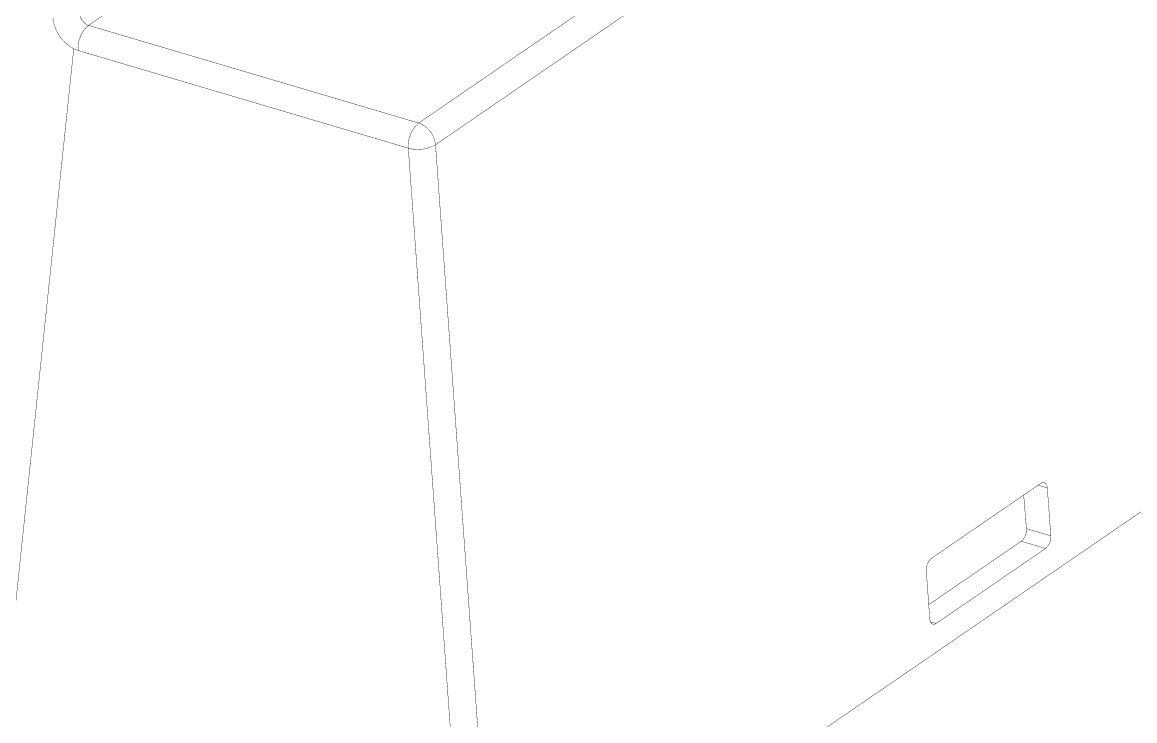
# Model space of a CAD drawing. Header units: inches. Extents: x 0 to 35.2, y -0.7 to 15.9.
# Drawn here: x 31.67 to 33.172, y 11.124 to 12.066 of the extents above; entities that cross this region are included whole.
import ezdxf

# ---------------------------------------------------------------- set-up
doc = ezdxf.new("R2010")
doc.units = ezdxf.units.IN
doc.header["$MEASUREMENT"] = 0
doc.layers.add('Dimensions', color=6, linetype='Continuous')

msp = doc.modelspace()

# ---------------------------------------------------------------- linework, layer by layer
at = {"layer": 'Dimensions'}
for points in [[(31.7597, 12.0621, 0.0005, 0.0005, 0), (33.1062, 12.9852, 0.0005, 0.0005, 0)], [(32.2055, 11.9303, 0.0005, 0.0005, 0), (33.552, 12.8534, 0.0005, 0.0005, 0)], [(32.2282, 11.901, 0.0005, 0.0005, 0), (33.5747, 12.8241, 0.0005, 0.0005, 0)], [(31.7597, 12.0621, 0.0005, 0.0005, -0.290623), (31.7484, 12.0768, 0.0005, 0.0005, 0)], [(31.7398, 12.0306, 0.0005, 0.0005, -0.251052), (31.7117, 12.0722, 0.0005, 0.0005, 0)], [(31.7457, 12.0282, 0.0005, 0.0005, -0.239837), (31.7597, 12.0621, 0.0005, 0.0005, 0)], [(31.7597, 12.0621, 0.0005, 0.0005, 0), (32.2055, 11.9303, 0.0005, 0.0005, 0)], [(31.6448, 11.1235, 0.0005, 0.0005, 0), (31.7398, 12.0306, 0.0005, 0.0005, 0)], [(31.7457, 12.0282, 0.0005, 0.0005, -0.04345), (31.7398, 12.0306, 0.0005, 0.0005, 0)], [(31.7457, 12.0282, 0.0005, 0.0005, 0), (32.1915, 11.8964, 0.0005, 0.0005, 0)], [(32.1915, 11.8964, 0.0005, 0.0005, -0.239837), (32.2055, 11.9303, 0.0005, 0.0005, 0)], [(32.2055, 11.9303, 0.0005, 0.0005, -0.290623), (32.2282, 11.901, 0.0005, 0.0005, 0)], [(32.2282, 11.901, 0.0005, 0.0005, -0.200602), (32.1915, 11.8964, 0.0005, 0.0005, 0)], [(32.1915, 11.8964, 0.0005, 0.0005, 0), (32.2708, 10.8026, 0.0005, 0.0005, 0)], [(32.2282, 11.901, 0.0005, 0.0005, 0), (32.3075, 10.8072, 0.0005, 0.0005, 0)], [(32.3075, 10.8072, 0.0005, 0.0005, 0), (33.654, 11.7303, 0.0005, 0.0005, 0)], [(33.0455, 11.4442, 0.0005, 0.0005, 0), (33.047, 11.445, 0.0005, 0.0005, 0)], [(33.047, 11.445, 0.0005, 0.0005, 0), (33.0486, 11.4454, 0.0005, 0.0005, 0)], [(33.0486, 11.4454, 0.0005, 0.0005, 0), (33.05, 11.4453, 0.0005, 0.0005, 0)], [(33.05, 11.4453, 0.0005, 0.0005, 0), (33.0513, 11.4446, 0.0005, 0.0005, 0)], [(33.0513, 11.4446, 0.0005, 0.0005, 0), (33.0524, 11.4435, 0.0005, 0.0005, 0)], [(32.8978, 11.343, 0.0005, 0.0005, 0), (33.0455, 11.4442, 0.0005, 0.0005, 0)], [(33.0418, 11.4417, 0.0005, 0.0005, 0), (33.0542, 11.438, 0.0005, 0.0005, 0)], [(33.0524, 11.4435, 0.0005, 0.0005, 0), (33.0533, 11.442, 0.0005, 0.0005, 0)], [(33.0533, 11.442, 0.0005, 0.0005, 0), (33.0539, 11.4402, 0.0005, 0.0005, 0)], [(33.0539, 11.4402, 0.0005, 0.0005, 0), (33.0542, 11.438, 0.0005, 0.0005, 0)], [(33.0542, 11.438, 0.0005, 0.0005, 0), (33.0589, 11.3733, 0.0005, 0.0005, 0)], [(33.0223, 11.4283, 0.0005, 0.0005, 0), (33.026, 11.383, 0.0005, 0.0005, 0)], [(33.0223, 11.3694, 0.0005, 0.0005, 0), (33.0224, 11.3696, 0.0005, 0.0005, 0)], [(33.0224, 11.3696, 0.0005, 0.0005, 0), (33.0225, 11.3697, 0.0005, 0.0005, 0)], [(33.0225, 11.3697, 0.0005, 0.0005, 0), (33.0226, 11.3699, 0.0005, 0.0005, 0)], [(33.0226, 11.3699, 0.0005, 0.0005, 0), (33.0227, 11.3701, 0.0005, 0.0005, 0)], [(33.0227, 11.3701, 0.0005, 0.0005, 0), (33.0228, 11.3702, 0.0005, 0.0005, 0)], [(33.0228, 11.3702, 0.0005, 0.0005, 0), (33.0229, 11.3704, 0.0005, 0.0005, 0)], [(33.0229, 11.3704, 0.0005, 0.0005, 0), (33.023, 11.3706, 0.0005, 0.0005, 0)], [(33.023, 11.3706, 0.0005, 0.0005, 0), (33.0231, 11.3707, 0.0005, 0.0005, 0)], [(33.0231, 11.3707, 0.0005, 0.0005, 0), (33.0232, 11.3709, 0.0005, 0.0005, 0)], [(33.0232, 11.3709, 0.0005, 0.0005, 0), (33.0233, 11.3711, 0.0005, 0.0005, 0)], [(33.0233, 11.3711, 0.0005, 0.0005, 0), (33.0234, 11.3712, 0.0005, 0.0005, 0)], [(33.0235, 11.3714, 0.0005, 0.0005, 0), (33.0236, 11.3716, 0.0005, 0.0005, 0)], [(33.0234, 11.3712, 0.0005, 0.0005, 0), (33.0235, 11.3714, 0.0005, 0.0005, 0)], [(33.0236, 11.3716, 0.0005, 0.0005, 0), (33.0237, 11.3718, 0.0005, 0.0005, 0)], [(33.0237, 11.3718, 0.0005, 0.0005, 0), (33.0238, 11.3719, 0.0005, 0.0005, 0)], [(33.0238, 11.3719, 0.0005, 0.0005, 0), (33.0238, 11.3721, 0.0005, 0.0005, 0)], [(33.0238, 11.3721, 0.0005, 0.0005, 0), (33.0239, 11.3723, 0.0005, 0.0005, 0)], [(33.0239, 11.3723, 0.0005, 0.0005, 0), (33.024, 11.3725, 0.0005, 0.0005, 0)], [(33.0241, 11.3727, 0.0005, 0.0005, 0), (33.0242, 11.3729, 0.0005, 0.0005, 0)], [(33.024, 11.3725, 0.0005, 0.0005, 0), (33.0241, 11.3727, 0.0005, 0.0005, 0)], [(33.0242, 11.3729, 0.0005, 0.0005, 0), (33.0243, 11.373, 0.0005, 0.0005, 0)], [(33.0243, 11.373, 0.0005, 0.0005, 0), (33.0243, 11.3732, 0.0005, 0.0005, 0)], [(33.0243, 11.3732, 0.0005, 0.0005, 0), (33.0244, 11.3734, 0.0005, 0.0005, 0)], [(33.0245, 11.3736, 0.0005, 0.0005, 0), (33.0246, 11.3738, 0.0005, 0.0005, 0)], [(33.0244, 11.3734, 0.0005, 0.0005, 0), (33.0245, 11.3736, 0.0005, 0.0005, 0)], [(33.0246, 11.3738, 0.0005, 0.0005, 0), (33.0246, 11.374, 0.0005, 0.0005, 0)], [(33.0247, 11.3742, 0.0005, 0.0005, 0), (33.0248, 11.3744, 0.0005, 0.0005, 0)], [(33.0246, 11.374, 0.0005, 0.0005, 0), (33.0247, 11.3742, 0.0005, 0.0005, 0)], [(33.0248, 11.3744, 0.0005, 0.0005, 0), (33.0248, 11.3746, 0.0005, 0.0005, 0)], [(33.0249, 11.3748, 0.0005, 0.0005, 0), (33.025, 11.375, 0.0005, 0.0005, 0)], [(33.0248, 11.3746, 0.0005, 0.0005, 0), (33.0249, 11.3748, 0.0005, 0.0005, 0)], [(33.025, 11.375, 0.0005, 0.0005, 0), (33.025, 11.3752, 0.0005, 0.0005, 0)], [(33.0251, 11.3754, 0.0005, 0.0005, 0), (33.0251, 11.3756, 0.0005, 0.0005, 0)], [(33.025, 11.3752, 0.0005, 0.0005, 0), (33.0251, 11.3754, 0.0005, 0.0005, 0)], [(33.0252, 11.3758, 0.0005, 0.0005, 0), (33.0253, 11.376, 0.0005, 0.0005, 0)], [(33.0251, 11.3756, 0.0005, 0.0005, 0), (33.0252, 11.3758, 0.0005, 0.0005, 0)], [(33.0253, 11.376, 0.0005, 0.0005, 0), (33.0253, 11.3762, 0.0005, 0.0005, 0)], [(33.0254, 11.3764, 0.0005, 0.0005, 0), (33.0254, 11.3766, 0.0005, 0.0005, 0)], [(33.0253, 11.3762, 0.0005, 0.0005, 0), (33.0254, 11.3764, 0.0005, 0.0005, 0)], [(33.0255, 11.377, 0.0005, 0.0005, 0), (33.0255, 11.3772, 0.0005, 0.0005, 0)], [(33.0255, 11.3768, 0.0005, 0.0005, 0), (33.0255, 11.377, 0.0005, 0.0005, 0)], [(33.0254, 11.3766, 0.0005, 0.0005, 0), (33.0255, 11.3768, 0.0005, 0.0005, 0)], [(33.0256, 11.3774, 0.0005, 0.0005, 0), (33.0256, 11.3776, 0.0005, 0.0005, 0)], [(33.0255, 11.3772, 0.0005, 0.0005, 0), (33.0256, 11.3774, 0.0005, 0.0005, 0)], [(33.0257, 11.378, 0.0005, 0.0005, 0), (33.0257, 11.3782, 0.0005, 0.0005, 0)], [(33.0257, 11.3778, 0.0005, 0.0005, 0), (33.0257, 11.378, 0.0005, 0.0005, 0)], [(33.0256, 11.3776, 0.0005, 0.0005, 0), (33.0257, 11.3778, 0.0005, 0.0005, 0)], [(33.0258, 11.3786, 0.0005, 0.0005, 0), (33.0258, 11.3788, 0.0005, 0.0005, 0)], [(33.0258, 11.3784, 0.0005, 0.0005, 0), (33.0258, 11.3786, 0.0005, 0.0005, 0)], [(33.0257, 11.3782, 0.0005, 0.0005, 0), (33.0258, 11.3784, 0.0005, 0.0005, 0)], [(33.0259, 11.3792, 0.0005, 0.0005, 0), (33.0259, 11.3794, 0.0005, 0.0005, 0)], [(33.0259, 11.379, 0.0005, 0.0005, 0), (33.0259, 11.3792, 0.0005, 0.0005, 0)], [(33.0258, 11.3788, 0.0005, 0.0005, 0), (33.0259, 11.379, 0.0005, 0.0005, 0)], [(33.026, 11.383, 0.0005, 0.0005, 0), (33.0589, 11.3733, 0.0005, 0.0005, 0)], [(33.026, 11.383, 0.0005, 0.0005, 0), (33.026, 11.3828, 0.0005, 0.0005, 0)], [(33.026, 11.3828, 0.0005, 0.0005, 0), (33.026, 11.3826, 0.0005, 0.0005, 0)], [(33.026, 11.3826, 0.0005, 0.0005, 0), (33.026, 11.3824, 0.0005, 0.0005, 0)], [(33.026, 11.3803, 0.0005, 0.0005, 0), (33.026, 11.3805, 0.0005, 0.0005, 0)], [(33.026, 11.3801, 0.0005, 0.0005, 0), (33.026, 11.3803, 0.0005, 0.0005, 0)], [(33.026, 11.38, 0.0005, 0.0005, 0), (33.026, 11.3801, 0.0005, 0.0005, 0)], [(33.0259, 11.3798, 0.0005, 0.0005, 0), (33.026, 11.38, 0.0005, 0.0005, 0)], [(33.0259, 11.3796, 0.0005, 0.0005, 0), (33.0259, 11.3798, 0.0005, 0.0005, 0)], [(33.0259, 11.3794, 0.0005, 0.0005, 0), (33.0259, 11.3796, 0.0005, 0.0005, 0)], [(33.026, 11.3824, 0.0005, 0.0005, 0), (33.026, 11.3823, 0.0005, 0.0005, 0)], [(33.026, 11.3823, 0.0005, 0.0005, 0), (33.026, 11.3821, 0.0005, 0.0005, 0)], [(33.026, 11.3821, 0.0005, 0.0005, 0), (33.026, 11.3819, 0.0005, 0.0005, 0)], [(33.026, 11.3819, 0.0005, 0.0005, 0), (33.026, 11.3817, 0.0005, 0.0005, 0)], [(33.026, 11.3815, 0.0005, 0.0005, 0), (33.026, 11.3817, 0.0005, 0.0005, 0)], [(33.026, 11.3813, 0.0005, 0.0005, 0), (33.026, 11.3815, 0.0005, 0.0005, 0)], [(33.026, 11.3811, 0.0005, 0.0005, 0), (33.026, 11.3813, 0.0005, 0.0005, 0)], [(33.026, 11.3809, 0.0005, 0.0005, 0), (33.026, 11.3811, 0.0005, 0.0005, 0)], [(33.026, 11.3807, 0.0005, 0.0005, 0), (33.026, 11.3809, 0.0005, 0.0005, 0)], [(33.026, 11.3805, 0.0005, 0.0005, 0), (33.026, 11.3807, 0.0005, 0.0005, 0)], [(33.0589, 11.3733, 0.0005, 0.0005, -0.239837), (33.0519, 11.3563, 0.0005, 0.0005, 0)], [(32.8941, 11.2804, 0.0005, 0.0005, 0), (33.0191, 11.366, 0.0005, 0.0005, 0)], [(32.9042, 11.2551, 0.0005, 0.0005, 0), (33.0519, 11.3563, 0.0005, 0.0005, 0)], [(33.0191, 11.366, 0.0005, 0.0005, 0), (33.0192, 11.3661, 0.0005, 0.0005, 0)], [(33.0191, 11.366, 0.0005, 0.0005, 0), (33.0519, 11.3563, 0.0005, 0.0005, 0)], [(33.0192, 11.3661, 0.0005, 0.0005, 0), (33.0193, 11.3662, 0.0005, 0.0005, 0)], [(33.0193, 11.3662, 0.0005, 0.0005, 0), (33.0194, 11.3663, 0.0005, 0.0005, 0)], [(33.0194, 11.3663, 0.0005, 0.0005, 0), (33.0195, 11.3664, 0.0005, 0.0005, 0)], [(33.0195, 11.3664, 0.0005, 0.0005, 0), (33.0197, 11.3665, 0.0005, 0.0005, 0)], [(33.0197, 11.3665, 0.0005, 0.0005, 0), (33.0198, 11.3666, 0.0005, 0.0005, 0)], [(33.0198, 11.3666, 0.0005, 0.0005, 0), (33.0199, 11.3667, 0.0005, 0.0005, 0)], [(33.0199, 11.3667, 0.0005, 0.0005, 0), (33.02, 11.3668, 0.0005, 0.0005, 0)], [(33.02, 11.3668, 0.0005, 0.0005, 0), (33.0202, 11.3669, 0.0005, 0.0005, 0)], [(33.0202, 11.3669, 0.0005, 0.0005, 0), (33.0203, 11.367, 0.0005, 0.0005, 0)], [(33.0203, 11.367, 0.0005, 0.0005, 0), (33.0204, 11.3671, 0.0005, 0.0005, 0)], [(33.0204, 11.3671, 0.0005, 0.0005, 0), (33.0205, 11.3672, 0.0005, 0.0005, 0)], [(33.0205, 11.3672, 0.0005, 0.0005, 0), (33.0206, 11.3674, 0.0005, 0.0005, 0)], [(33.0206, 11.3674, 0.0005, 0.0005, 0), (33.0207, 11.3675, 0.0005, 0.0005, 0)], [(33.0207, 11.3675, 0.0005, 0.0005, 0), (33.0209, 11.3676, 0.0005, 0.0005, 0)], [(33.0209, 11.3676, 0.0005, 0.0005, 0), (33.021, 11.3677, 0.0005, 0.0005, 0)], [(33.021, 11.3677, 0.0005, 0.0005, 0), (33.0211, 11.3679, 0.0005, 0.0005, 0)], [(33.0211, 11.3679, 0.0005, 0.0005, 0), (33.0212, 11.368, 0.0005, 0.0005, 0)], [(33.0212, 11.368, 0.0005, 0.0005, 0), (33.0213, 11.3681, 0.0005, 0.0005, 0)], [(33.0213, 11.3681, 0.0005, 0.0005, 0), (33.0214, 11.3683, 0.0005, 0.0005, 0)], [(33.0214, 11.3683, 0.0005, 0.0005, 0), (33.0215, 11.3684, 0.0005, 0.0005, 0)], [(33.0215, 11.3684, 0.0005, 0.0005, 0), (33.0217, 11.3685, 0.0005, 0.0005, 0)], [(33.0217, 11.3685, 0.0005, 0.0005, 0), (33.0218, 11.3687, 0.0005, 0.0005, 0)], [(33.0218, 11.3687, 0.0005, 0.0005, 0), (33.0219, 11.3688, 0.0005, 0.0005, 0)], [(33.0219, 11.3688, 0.0005, 0.0005, 0), (33.022, 11.369, 0.0005, 0.0005, 0)], [(33.022, 11.369, 0.0005, 0.0005, 0), (33.0221, 11.3691, 0.0005, 0.0005, 0)], [(33.0221, 11.3691, 0.0005, 0.0005, 0), (33.0222, 11.3693, 0.0005, 0.0005, 0)], [(33.0222, 11.3693, 0.0005, 0.0005, 0), (33.0223, 11.3694, 0.0005, 0.0005, 0)], [(32.8908, 11.3261, 0.0005, 0.0005, -0.239837), (32.8978, 11.343, 0.0005, 0.0005, 0)], [(32.8908, 11.3261, 0.0005, 0.0005, 0), (32.8955, 11.2613, 0.0005, 0.0005, 0)], [(32.8955, 11.2613, 0.0005, 0.0005, 0), (32.8958, 11.2592, 0.0005, 0.0005, 0)], [(32.8958, 11.2592, 0.0005, 0.0005, 0), (32.8964, 11.2573, 0.0005, 0.0005, 0)], [(32.8964, 11.2574, 0.0005, 0.0005, 0), (32.9042, 11.2551, 0.0005, 0.0005, 0)], [(32.8964, 11.2573, 0.0005, 0.0005, 0), (32.8973, 11.2558, 0.0005, 0.0005, 0)], [(32.8973, 11.2558, 0.0005, 0.0005, 0), (32.8984, 11.2547, 0.0005, 0.0005, 0)], [(32.8984, 11.2547, 0.0005, 0.0005, 0), (32.8997, 11.2541, 0.0005, 0.0005, 0)], [(32.8997, 11.2541, 0.0005, 0.0005, 0), (32.9011, 11.2539, 0.0005, 0.0005, 0)], [(32.9011, 11.2539, 0.0005, 0.0005, 0), (32.9027, 11.2543, 0.0005, 0.0005, 0)], [(32.9027, 11.2543, 0.0005, 0.0005, 0), (32.9042, 11.2551, 0.0005, 0.0005, 0)]]:
    msp.add_lwpolyline(points, format="xyseb", dxfattribs=at)
for points in [[(31.7596, 12.0621, 0.00025, 0.00025, 1), (31.7598, 12.0621, 0.00025, 0.00025, 1)], [(31.7596, 12.0621, 0.00025, 0.00025, 1), (31.7598, 12.0621, 0.00025, 0.00025, 1)], [(31.7596, 12.0621, 0.00025, 0.00025, 1), (31.7598, 12.0621, 0.00025, 0.00025, 1)], [(31.7596, 12.0621, 0.00025, 0.00025, 1), (31.7598, 12.0621, 0.00025, 0.00025, 1)], [(31.7397, 12.0306, 0.00025, 0.00025, 1), (31.7399, 12.0306, 0.00025, 0.00025, 1)], [(31.7397, 12.0306, 0.00025, 0.00025, 1), (31.7399, 12.0306, 0.00025, 0.00025, 1)], [(31.7397, 12.0306, 0.00025, 0.00025, 1), (31.7399, 12.0306, 0.00025, 0.00025, 1)], [(31.7456, 12.0282, 0.00025, 0.00025, 1), (31.7458, 12.0282, 0.00025, 0.00025, 1)], [(31.7456, 12.0282, 0.00025, 0.00025, 1), (31.7458, 12.0282, 0.00025, 0.00025, 1)], [(31.7456, 12.0282, 0.00025, 0.00025, 1), (31.7458, 12.0282, 0.00025, 0.00025, 1)], [(32.2054, 11.9303, 0.00025, 0.00025, 1), (32.2057, 11.9303, 0.00025, 0.00025, 1)], [(32.2054, 11.9303, 0.00025, 0.00025, 1), (32.2057, 11.9303, 0.00025, 0.00025, 1)], [(32.2054, 11.9303, 0.00025, 0.00025, 1), (32.2057, 11.9303, 0.00025, 0.00025, 1)], [(32.2054, 11.9303, 0.00025, 0.00025, 1), (32.2057, 11.9303, 0.00025, 0.00025, 1)], [(32.1914, 11.8964, 0.00025, 0.00025, 1), (32.1917, 11.8964, 0.00025, 0.00025, 1)], [(32.1914, 11.8964, 0.00025, 0.00025, 1), (32.1917, 11.8964, 0.00025, 0.00025, 1)], [(32.1914, 11.8964, 0.00025, 0.00025, 1), (32.1917, 11.8964, 0.00025, 0.00025, 1)], [(32.1914, 11.8964, 0.00025, 0.00025, 1), (32.1917, 11.8964, 0.00025, 0.00025, 1)], [(32.2281, 11.901, 0.00025, 0.00025, 1), (32.2283, 11.901, 0.00025, 0.00025, 1)], [(32.2281, 11.901, 0.00025, 0.00025, 1), (32.2283, 11.901, 0.00025, 0.00025, 1)], [(32.2281, 11.901, 0.00025, 0.00025, 1), (32.2283, 11.901, 0.00025, 0.00025, 1)], [(32.2281, 11.901, 0.00025, 0.00025, 1), (32.2283, 11.901, 0.00025, 0.00025, 1)], [(33.0469, 11.445, 0.00025, 0.00025, 1), (33.0472, 11.445, 0.00025, 0.00025, 1)], [(33.0469, 11.445, 0.00025, 0.00025, 1), (33.0472, 11.445, 0.00025, 0.00025, 1)], [(33.0484, 11.4454, 0.00025, 0.00025, 1), (33.0487, 11.4454, 0.00025, 0.00025, 1)], [(33.0484, 11.4454, 0.00025, 0.00025, 1), (33.0487, 11.4454, 0.00025, 0.00025, 1)], [(33.0499, 11.4453, 0.00025, 0.00025, 1), (33.0501, 11.4453, 0.00025, 0.00025, 1)], [(33.0499, 11.4453, 0.00025, 0.00025, 1), (33.0501, 11.4453, 0.00025, 0.00025, 1)], [(33.0512, 11.4446, 0.00025, 0.00025, 1), (33.0514, 11.4446, 0.00025, 0.00025, 1)], [(33.0512, 11.4446, 0.00025, 0.00025, 1), (33.0514, 11.4446, 0.00025, 0.00025, 1)], [(33.0417, 11.4417, 0.00025, 0.00025, 1), (33.0419, 11.4417, 0.00025, 0.00025, 1)], [(33.0454, 11.4442, 0.00025, 0.00025, 1), (33.0456, 11.4442, 0.00025, 0.00025, 1)], [(33.0454, 11.4442, 0.00025, 0.00025, 1), (33.0456, 11.4442, 0.00025, 0.00025, 1)], [(33.0523, 11.4435, 0.00025, 0.00025, 1), (33.0525, 11.4435, 0.00025, 0.00025, 1)], [(33.0523, 11.4435, 0.00025, 0.00025, 1), (33.0525, 11.4435, 0.00025, 0.00025, 1)], [(33.0531, 11.442, 0.00025, 0.00025, 1), (33.0534, 11.442, 0.00025, 0.00025, 1)], [(33.0531, 11.442, 0.00025, 0.00025, 1), (33.0534, 11.442, 0.00025, 0.00025, 1)], [(33.0537, 11.4402, 0.00025, 0.00025, 1), (33.054, 11.4402, 0.00025, 0.00025, 1)], [(33.0537, 11.4402, 0.00025, 0.00025, 1), (33.054, 11.4402, 0.00025, 0.00025, 1)], [(33.054, 11.438, 0.00025, 0.00025, 1), (33.0543, 11.438, 0.00025, 0.00025, 1)], [(33.054, 11.438, 0.00025, 0.00025, 1), (33.0543, 11.438, 0.00025, 0.00025, 1)], [(33.054, 11.438, 0.00025, 0.00025, 1), (33.0543, 11.438, 0.00025, 0.00025, 1)], [(33.0222, 11.4283, 0.00025, 0.00025, 1), (33.0225, 11.4283, 0.00025, 0.00025, 1)], [(33.0223, 11.3696, 0.00025, 0.00025, 1), (33.0225, 11.3696, 0.00025, 0.00025, 1)], [(33.0223, 11.3696, 0.00025, 0.00025, 1), (33.0225, 11.3696, 0.00025, 0.00025, 1)], [(33.0224, 11.3697, 0.00025, 0.00025, 1), (33.0226, 11.3697, 0.00025, 0.00025, 1)], [(33.0224, 11.3697, 0.00025, 0.00025, 1), (33.0226, 11.3697, 0.00025, 0.00025, 1)], [(33.0225, 11.3699, 0.00025, 0.00025, 1), (33.0227, 11.3699, 0.00025, 0.00025, 1)], [(33.0225, 11.3699, 0.00025, 0.00025, 1), (33.0227, 11.3699, 0.00025, 0.00025, 1)], [(33.0226, 11.3701, 0.00025, 0.00025, 1), (33.0228, 11.3701, 0.00025, 0.00025, 1)], [(33.0226, 11.3701, 0.00025, 0.00025, 1), (33.0228, 11.3701, 0.00025, 0.00025, 1)], [(33.0227, 11.3702, 0.00025, 0.00025, 1), (33.0229, 11.3702, 0.00025, 0.00025, 1)], [(33.0227, 11.3702, 0.00025, 0.00025, 1), (33.0229, 11.3702, 0.00025, 0.00025, 1)], [(33.0228, 11.3704, 0.00025, 0.00025, 1), (33.023, 11.3704, 0.00025, 0.00025, 1)], [(33.0228, 11.3704, 0.00025, 0.00025, 1), (33.023, 11.3704, 0.00025, 0.00025, 1)], [(33.0229, 11.3706, 0.00025, 0.00025, 1), (33.0231, 11.3706, 0.00025, 0.00025, 1)], [(33.0229, 11.3706, 0.00025, 0.00025, 1), (33.0231, 11.3706, 0.00025, 0.00025, 1)], [(33.023, 11.3707, 0.00025, 0.00025, 1), (33.0232, 11.3707, 0.00025, 0.00025, 1)], [(33.023, 11.3707, 0.00025, 0.00025, 1), (33.0232, 11.3707, 0.00025, 0.00025, 1)], [(33.0231, 11.3709, 0.00025, 0.00025, 1), (33.0233, 11.3709, 0.00025, 0.00025, 1)], [(33.0231, 11.3709, 0.00025, 0.00025, 1), (33.0233, 11.3709, 0.00025, 0.00025, 1)], [(33.0232, 11.3711, 0.00025, 0.00025, 1), (33.0234, 11.3711, 0.00025, 0.00025, 1)], [(33.0232, 11.3711, 0.00025, 0.00025, 1), (33.0234, 11.3711, 0.00025, 0.00025, 1)], [(33.0234, 11.3714, 0.00025, 0.00025, 1), (33.0236, 11.3714, 0.00025, 0.00025, 1)], [(33.0234, 11.3714, 0.00025, 0.00025, 1), (33.0236, 11.3714, 0.00025, 0.00025, 1)], [(33.0233, 11.3712, 0.00025, 0.00025, 1), (33.0235, 11.3712, 0.00025, 0.00025, 1)], [(33.0233, 11.3712, 0.00025, 0.00025, 1), (33.0235, 11.3712, 0.00025, 0.00025, 1)], [(33.0235, 11.3716, 0.00025, 0.00025, 1), (33.0237, 11.3716, 0.00025, 0.00025, 1)], [(33.0235, 11.3716, 0.00025, 0.00025, 1), (33.0237, 11.3716, 0.00025, 0.00025, 1)], [(33.0235, 11.3718, 0.00025, 0.00025, 1), (33.0238, 11.3718, 0.00025, 0.00025, 1)], [(33.0235, 11.3718, 0.00025, 0.00025, 1), (33.0238, 11.3718, 0.00025, 0.00025, 1)], [(33.0236, 11.3719, 0.00025, 0.00025, 1), (33.0239, 11.3719, 0.00025, 0.00025, 1)], [(33.0236, 11.3719, 0.00025, 0.00025, 1), (33.0239, 11.3719, 0.00025, 0.00025, 1)], [(33.0237, 11.3721, 0.00025, 0.00025, 1), (33.024, 11.3721, 0.00025, 0.00025, 1)], [(33.0237, 11.3721, 0.00025, 0.00025, 1), (33.024, 11.3721, 0.00025, 0.00025, 1)], [(33.0238, 11.3723, 0.00025, 0.00025, 1), (33.0241, 11.3723, 0.00025, 0.00025, 1)], [(33.0238, 11.3723, 0.00025, 0.00025, 1), (33.0241, 11.3723, 0.00025, 0.00025, 1)], [(33.024, 11.3727, 0.00025, 0.00025, 1), (33.0242, 11.3727, 0.00025, 0.00025, 1)], [(33.024, 11.3727, 0.00025, 0.00025, 1), (33.0242, 11.3727, 0.00025, 0.00025, 1)], [(33.0239, 11.3725, 0.00025, 0.00025, 1), (33.0241, 11.3725, 0.00025, 0.00025, 1)], [(33.0239, 11.3725, 0.00025, 0.00025, 1), (33.0241, 11.3725, 0.00025, 0.00025, 1)], [(33.0241, 11.3729, 0.00025, 0.00025, 1), (33.0243, 11.3729, 0.00025, 0.00025, 1)], [(33.0241, 11.3729, 0.00025, 0.00025, 1), (33.0243, 11.3729, 0.00025, 0.00025, 1)], [(33.0241, 11.373, 0.00025, 0.00025, 1), (33.0244, 11.373, 0.00025, 0.00025, 1)], [(33.0241, 11.373, 0.00025, 0.00025, 1), (33.0244, 11.373, 0.00025, 0.00025, 1)], [(33.0242, 11.3732, 0.00025, 0.00025, 1), (33.0245, 11.3732, 0.00025, 0.00025, 1)], [(33.0242, 11.3732, 0.00025, 0.00025, 1), (33.0245, 11.3732, 0.00025, 0.00025, 1)], [(33.0244, 11.3736, 0.00025, 0.00025, 1), (33.0246, 11.3736, 0.00025, 0.00025, 1)], [(33.0244, 11.3736, 0.00025, 0.00025, 1), (33.0246, 11.3736, 0.00025, 0.00025, 1)], [(33.0243, 11.3734, 0.00025, 0.00025, 1), (33.0245, 11.3734, 0.00025, 0.00025, 1)], [(33.0243, 11.3734, 0.00025, 0.00025, 1), (33.0245, 11.3734, 0.00025, 0.00025, 1)], [(33.0244, 11.3738, 0.00025, 0.00025, 1), (33.0247, 11.3738, 0.00025, 0.00025, 1)], [(33.0244, 11.3738, 0.00025, 0.00025, 1), (33.0247, 11.3738, 0.00025, 0.00025, 1)], [(33.0246, 11.3742, 0.00025, 0.00025, 1), (33.0248, 11.3742, 0.00025, 0.00025, 1)], [(33.0246, 11.3742, 0.00025, 0.00025, 1), (33.0248, 11.3742, 0.00025, 0.00025, 1)], [(33.0245, 11.374, 0.00025, 0.00025, 1), (33.0248, 11.374, 0.00025, 0.00025, 1)], [(33.0245, 11.374, 0.00025, 0.00025, 1), (33.0248, 11.374, 0.00025, 0.00025, 1)], [(33.0246, 11.3744, 0.00025, 0.00025, 1), (33.0249, 11.3744, 0.00025, 0.00025, 1)], [(33.0246, 11.3744, 0.00025, 0.00025, 1), (33.0249, 11.3744, 0.00025, 0.00025, 1)], [(33.0248, 11.3748, 0.00025, 0.00025, 1), (33.025, 11.3748, 0.00025, 0.00025, 1)], [(33.0248, 11.3748, 0.00025, 0.00025, 1), (33.025, 11.3748, 0.00025, 0.00025, 1)], [(33.0247, 11.3746, 0.00025, 0.00025, 1), (33.025, 11.3746, 0.00025, 0.00025, 1)], [(33.0247, 11.3746, 0.00025, 0.00025, 1), (33.025, 11.3746, 0.00025, 0.00025, 1)], [(33.0248, 11.375, 0.00025, 0.00025, 1), (33.0251, 11.375, 0.00025, 0.00025, 1)], [(33.0248, 11.375, 0.00025, 0.00025, 1), (33.0251, 11.375, 0.00025, 0.00025, 1)], [(33.025, 11.3754, 0.00025, 0.00025, 1), (33.0252, 11.3754, 0.00025, 0.00025, 1)], [(33.025, 11.3754, 0.00025, 0.00025, 1), (33.0252, 11.3754, 0.00025, 0.00025, 1)], [(33.0249, 11.3752, 0.00025, 0.00025, 1), (33.0251, 11.3752, 0.00025, 0.00025, 1)], [(33.0249, 11.3752, 0.00025, 0.00025, 1), (33.0251, 11.3752, 0.00025, 0.00025, 1)], [(33.0251, 11.3758, 0.00025, 0.00025, 1), (33.0253, 11.3758, 0.00025, 0.00025, 1)], [(33.0251, 11.3758, 0.00025, 0.00025, 1), (33.0253, 11.3758, 0.00025, 0.00025, 1)], [(33.025, 11.3756, 0.00025, 0.00025, 1), (33.0253, 11.3756, 0.00025, 0.00025, 1)], [(33.025, 11.3756, 0.00025, 0.00025, 1), (33.0253, 11.3756, 0.00025, 0.00025, 1)], [(33.0251, 11.376, 0.00025, 0.00025, 1), (33.0254, 11.376, 0.00025, 0.00025, 1)], [(33.0251, 11.376, 0.00025, 0.00025, 1), (33.0254, 11.376, 0.00025, 0.00025, 1)], [(33.0252, 11.3764, 0.00025, 0.00025, 1), (33.0255, 11.3764, 0.00025, 0.00025, 1)], [(33.0252, 11.3764, 0.00025, 0.00025, 1), (33.0255, 11.3764, 0.00025, 0.00025, 1)], [(33.0252, 11.3762, 0.00025, 0.00025, 1), (33.0254, 11.3762, 0.00025, 0.00025, 1)], [(33.0252, 11.3762, 0.00025, 0.00025, 1), (33.0254, 11.3762, 0.00025, 0.00025, 1)], [(33.0254, 11.377, 0.00025, 0.00025, 1), (33.0256, 11.377, 0.00025, 0.00025, 1)], [(33.0254, 11.377, 0.00025, 0.00025, 1), (33.0256, 11.377, 0.00025, 0.00025, 1)], [(33.0253, 11.3768, 0.00025, 0.00025, 1), (33.0256, 11.3768, 0.00025, 0.00025, 1)], [(33.0253, 11.3768, 0.00025, 0.00025, 1), (33.0256, 11.3768, 0.00025, 0.00025, 1)], [(33.0253, 11.3766, 0.00025, 0.00025, 1), (33.0255, 11.3766, 0.00025, 0.00025, 1)], [(33.0253, 11.3766, 0.00025, 0.00025, 1), (33.0255, 11.3766, 0.00025, 0.00025, 1)], [(33.0255, 11.3774, 0.00025, 0.00025, 1), (33.0257, 11.3774, 0.00025, 0.00025, 1)], [(33.0255, 11.3774, 0.00025, 0.00025, 1), (33.0257, 11.3774, 0.00025, 0.00025, 1)], [(33.0254, 11.3772, 0.00025, 0.00025, 1), (33.0257, 11.3772, 0.00025, 0.00025, 1)], [(33.0254, 11.3772, 0.00025, 0.00025, 1), (33.0257, 11.3772, 0.00025, 0.00025, 1)], [(33.0256, 11.378, 0.00025, 0.00025, 1), (33.0258, 11.378, 0.00025, 0.00025, 1)], [(33.0256, 11.378, 0.00025, 0.00025, 1), (33.0258, 11.378, 0.00025, 0.00025, 1)], [(33.0255, 11.3778, 0.00025, 0.00025, 1), (33.0258, 11.3778, 0.00025, 0.00025, 1)], [(33.0255, 11.3778, 0.00025, 0.00025, 1), (33.0258, 11.3778, 0.00025, 0.00025, 1)], [(33.0255, 11.3776, 0.00025, 0.00025, 1), (33.0257, 11.3776, 0.00025, 0.00025, 1)], [(33.0255, 11.3776, 0.00025, 0.00025, 1), (33.0257, 11.3776, 0.00025, 0.00025, 1)], [(33.0257, 11.3786, 0.00025, 0.00025, 1), (33.0259, 11.3786, 0.00025, 0.00025, 1)], [(33.0257, 11.3786, 0.00025, 0.00025, 1), (33.0259, 11.3786, 0.00025, 0.00025, 1)], [(33.0256, 11.3784, 0.00025, 0.00025, 1), (33.0259, 11.3784, 0.00025, 0.00025, 1)], [(33.0256, 11.3784, 0.00025, 0.00025, 1), (33.0259, 11.3784, 0.00025, 0.00025, 1)], [(33.0256, 11.3782, 0.00025, 0.00025, 1), (33.0259, 11.3782, 0.00025, 0.00025, 1)], [(33.0256, 11.3782, 0.00025, 0.00025, 1), (33.0259, 11.3782, 0.00025, 0.00025, 1)], [(33.0258, 11.3792, 0.00025, 0.00025, 1), (33.026, 11.3792, 0.00025, 0.00025, 1)], [(33.0258, 11.3792, 0.00025, 0.00025, 1), (33.026, 11.3792, 0.00025, 0.00025, 1)], [(33.0257, 11.379, 0.00025, 0.00025, 1), (33.026, 11.379, 0.00025, 0.00025, 1)], [(33.0257, 11.379, 0.00025, 0.00025, 1), (33.026, 11.379, 0.00025, 0.00025, 1)], [(33.0257, 11.3788, 0.00025, 0.00025, 1), (33.026, 11.3788, 0.00025, 0.00025, 1)], [(33.0257, 11.3788, 0.00025, 0.00025, 1), (33.026, 11.3788, 0.00025, 0.00025, 1)], [(33.0258, 11.383, 0.00025, 0.00025, 1), (33.0261, 11.383, 0.00025, 0.00025, 1)], [(33.0258, 11.383, 0.00025, 0.00025, 1), (33.0261, 11.383, 0.00025, 0.00025, 1)], [(33.0258, 11.383, 0.00025, 0.00025, 1), (33.0261, 11.383, 0.00025, 0.00025, 1)], [(33.0259, 11.3828, 0.00025, 0.00025, 1), (33.0261, 11.3828, 0.00025, 0.00025, 1)], [(33.0259, 11.3828, 0.00025, 0.00025, 1), (33.0261, 11.3828, 0.00025, 0.00025, 1)], [(33.0259, 11.3826, 0.00025, 0.00025, 1), (33.0261, 11.3826, 0.00025, 0.00025, 1)], [(33.0259, 11.3826, 0.00025, 0.00025, 1), (33.0261, 11.3826, 0.00025, 0.00025, 1)], [(33.0259, 11.3803, 0.00025, 0.00025, 1), (33.0261, 11.3803, 0.00025, 0.00025, 1)], [(33.0259, 11.3803, 0.00025, 0.00025, 1), (33.0261, 11.3803, 0.00025, 0.00025, 1)], [(33.0258, 11.3801, 0.00025, 0.00025, 1), (33.0261, 11.3801, 0.00025, 0.00025, 1)], [(33.0258, 11.3801, 0.00025, 0.00025, 1), (33.0261, 11.3801, 0.00025, 0.00025, 1)], [(33.0258, 11.38, 0.00025, 0.00025, 1), (33.0261, 11.38, 0.00025, 0.00025, 1)], [(33.0258, 11.38, 0.00025, 0.00025, 1), (33.0261, 11.38, 0.00025, 0.00025, 1)], [(33.0258, 11.3798, 0.00025, 0.00025, 1), (33.0261, 11.3798, 0.00025, 0.00025, 1)], [(33.0258, 11.3798, 0.00025, 0.00025, 1), (33.0261, 11.3798, 0.00025, 0.00025, 1)], [(33.0258, 11.3796, 0.00025, 0.00025, 1), (33.026, 11.3796, 0.00025, 0.00025, 1)], [(33.0258, 11.3796, 0.00025, 0.00025, 1), (33.026, 11.3796, 0.00025, 0.00025, 1)], [(33.0258, 11.3794, 0.00025, 0.00025, 1), (33.026, 11.3794, 0.00025, 0.00025, 1)], [(33.0258, 11.3794, 0.00025, 0.00025, 1), (33.026, 11.3794, 0.00025, 0.00025, 1)], [(33.0259, 11.3824, 0.00025, 0.00025, 1), (33.0261, 11.3824, 0.00025, 0.00025, 1)], [(33.0259, 11.3824, 0.00025, 0.00025, 1), (33.0261, 11.3824, 0.00025, 0.00025, 1)], [(33.0259, 11.3823, 0.00025, 0.00025, 1), (33.0261, 11.3823, 0.00025, 0.00025, 1)], [(33.0259, 11.3823, 0.00025, 0.00025, 1), (33.0261, 11.3823, 0.00025, 0.00025, 1)], [(33.0259, 11.3821, 0.00025, 0.00025, 1), (33.0261, 11.3821, 0.00025, 0.00025, 1)], [(33.0259, 11.3821, 0.00025, 0.00025, 1), (33.0261, 11.3821, 0.00025, 0.00025, 1)], [(33.0259, 11.3819, 0.00025, 0.00025, 1), (33.0262, 11.3819, 0.00025, 0.00025, 1)], [(33.0259, 11.3819, 0.00025, 0.00025, 1), (33.0262, 11.3819, 0.00025, 0.00025, 1)], [(33.0259, 11.3817, 0.00025, 0.00025, 1), (33.0262, 11.3817, 0.00025, 0.00025, 1)], [(33.0259, 11.3817, 0.00025, 0.00025, 1), (33.0262, 11.3817, 0.00025, 0.00025, 1)], [(33.0259, 11.3815, 0.00025, 0.00025, 1), (33.0262, 11.3815, 0.00025, 0.00025, 1)], [(33.0259, 11.3815, 0.00025, 0.00025, 1), (33.0262, 11.3815, 0.00025, 0.00025, 1)], [(33.0259, 11.3813, 0.00025, 0.00025, 1), (33.0262, 11.3813, 0.00025, 0.00025, 1)], [(33.0259, 11.3813, 0.00025, 0.00025, 1), (33.0262, 11.3813, 0.00025, 0.00025, 1)], [(33.0259, 11.3811, 0.00025, 0.00025, 1), (33.0261, 11.3811, 0.00025, 0.00025, 1)], [(33.0259, 11.3811, 0.00025, 0.00025, 1), (33.0261, 11.3811, 0.00025, 0.00025, 1)], [(33.0259, 11.3809, 0.00025, 0.00025, 1), (33.0261, 11.3809, 0.00025, 0.00025, 1)], [(33.0259, 11.3809, 0.00025, 0.00025, 1), (33.0261, 11.3809, 0.00025, 0.00025, 1)], [(33.0259, 11.3807, 0.00025, 0.00025, 1), (33.0261, 11.3807, 0.00025, 0.00025, 1)], [(33.0259, 11.3807, 0.00025, 0.00025, 1), (33.0261, 11.3807, 0.00025, 0.00025, 1)], [(33.0259, 11.3805, 0.00025, 0.00025, 1), (33.0261, 11.3805, 0.00025, 0.00025, 1)], [(33.0259, 11.3805, 0.00025, 0.00025, 1), (33.0261, 11.3805, 0.00025, 0.00025, 1)], [(33.0587, 11.3733, 0.00025, 0.00025, 1), (33.059, 11.3733, 0.00025, 0.00025, 1)], [(33.0587, 11.3733, 0.00025, 0.00025, 1), (33.059, 11.3733, 0.00025, 0.00025, 1)], [(33.0587, 11.3733, 0.00025, 0.00025, 1), (33.059, 11.3733, 0.00025, 0.00025, 1)], [(33.0189, 11.366, 0.00025, 0.00025, 1), (33.0192, 11.366, 0.00025, 0.00025, 1)], [(33.0189, 11.366, 0.00025, 0.00025, 1), (33.0192, 11.366, 0.00025, 0.00025, 1)], [(33.0189, 11.366, 0.00025, 0.00025, 1), (33.0192, 11.366, 0.00025, 0.00025, 1)], [(33.0191, 11.3661, 0.00025, 0.00025, 1), (33.0193, 11.3661, 0.00025, 0.00025, 1)], [(33.0191, 11.3661, 0.00025, 0.00025, 1), (33.0193, 11.3661, 0.00025, 0.00025, 1)], [(33.0192, 11.3662, 0.00025, 0.00025, 1), (33.0194, 11.3662, 0.00025, 0.00025, 1)], [(33.0192, 11.3662, 0.00025, 0.00025, 1), (33.0194, 11.3662, 0.00025, 0.00025, 1)], [(33.0193, 11.3663, 0.00025, 0.00025, 1), (33.0196, 11.3663, 0.00025, 0.00025, 1)], [(33.0193, 11.3663, 0.00025, 0.00025, 1), (33.0196, 11.3663, 0.00025, 0.00025, 1)], [(33.0194, 11.3664, 0.00025, 0.00025, 1), (33.0197, 11.3664, 0.00025, 0.00025, 1)], [(33.0194, 11.3664, 0.00025, 0.00025, 1), (33.0197, 11.3664, 0.00025, 0.00025, 1)], [(33.0195, 11.3665, 0.00025, 0.00025, 1), (33.0198, 11.3665, 0.00025, 0.00025, 1)], [(33.0195, 11.3665, 0.00025, 0.00025, 1), (33.0198, 11.3665, 0.00025, 0.00025, 1)], [(33.0197, 11.3666, 0.00025, 0.00025, 1), (33.0199, 11.3666, 0.00025, 0.00025, 1)], [(33.0197, 11.3666, 0.00025, 0.00025, 1), (33.0199, 11.3666, 0.00025, 0.00025, 1)], [(33.0198, 11.3667, 0.00025, 0.00025, 1), (33.02, 11.3667, 0.00025, 0.00025, 1)], [(33.0198, 11.3667, 0.00025, 0.00025, 1), (33.02, 11.3667, 0.00025, 0.00025, 1)], [(33.0199, 11.3668, 0.00025, 0.00025, 1), (33.0202, 11.3668, 0.00025, 0.00025, 1)], [(33.0199, 11.3668, 0.00025, 0.00025, 1), (33.0202, 11.3668, 0.00025, 0.00025, 1)], [(33.02, 11.3669, 0.00025, 0.00025, 1), (33.0203, 11.3669, 0.00025, 0.00025, 1)], [(33.02, 11.3669, 0.00025, 0.00025, 1), (33.0203, 11.3669, 0.00025, 0.00025, 1)], [(33.0201, 11.367, 0.00025, 0.00025, 1), (33.0204, 11.367, 0.00025, 0.00025, 1)], [(33.0201, 11.367, 0.00025, 0.00025, 1), (33.0204, 11.367, 0.00025, 0.00025, 1)], [(33.0203, 11.3671, 0.00025, 0.00025, 1), (33.0205, 11.3671, 0.00025, 0.00025, 1)], [(33.0203, 11.3671, 0.00025, 0.00025, 1), (33.0205, 11.3671, 0.00025, 0.00025, 1)], [(33.0204, 11.3672, 0.00025, 0.00025, 1), (33.0206, 11.3672, 0.00025, 0.00025, 1)], [(33.0204, 11.3672, 0.00025, 0.00025, 1), (33.0206, 11.3672, 0.00025, 0.00025, 1)], [(33.0205, 11.3674, 0.00025, 0.00025, 1), (33.0208, 11.3674, 0.00025, 0.00025, 1)], [(33.0205, 11.3674, 0.00025, 0.00025, 1), (33.0208, 11.3674, 0.00025, 0.00025, 1)], [(33.0206, 11.3675, 0.00025, 0.00025, 1), (33.0209, 11.3675, 0.00025, 0.00025, 1)], [(33.0206, 11.3675, 0.00025, 0.00025, 1), (33.0209, 11.3675, 0.00025, 0.00025, 1)], [(33.0207, 11.3676, 0.00025, 0.00025, 1), (33.021, 11.3676, 0.00025, 0.00025, 1)], [(33.0207, 11.3676, 0.00025, 0.00025, 1), (33.021, 11.3676, 0.00025, 0.00025, 1)], [(33.0209, 11.3677, 0.00025, 0.00025, 1), (33.0211, 11.3677, 0.00025, 0.00025, 1)], [(33.0209, 11.3677, 0.00025, 0.00025, 1), (33.0211, 11.3677, 0.00025, 0.00025, 1)], [(33.021, 11.3679, 0.00025, 0.00025, 1), (33.0212, 11.3679, 0.00025, 0.00025, 1)], [(33.021, 11.3679, 0.00025, 0.00025, 1), (33.0212, 11.3679, 0.00025, 0.00025, 1)], [(33.0211, 11.368, 0.00025, 0.00025, 1), (33.0213, 11.368, 0.00025, 0.00025, 1)], [(33.0211, 11.368, 0.00025, 0.00025, 1), (33.0213, 11.368, 0.00025, 0.00025, 1)], [(33.0212, 11.3681, 0.00025, 0.00025, 1), (33.0214, 11.3681, 0.00025, 0.00025, 1)], [(33.0212, 11.3681, 0.00025, 0.00025, 1), (33.0214, 11.3681, 0.00025, 0.00025, 1)], [(33.0213, 11.3683, 0.00025, 0.00025, 1), (33.0216, 11.3683, 0.00025, 0.00025, 1)], [(33.0213, 11.3683, 0.00025, 0.00025, 1), (33.0216, 11.3683, 0.00025, 0.00025, 1)], [(33.0214, 11.3684, 0.00025, 0.00025, 1), (33.0217, 11.3684, 0.00025, 0.00025, 1)], [(33.0214, 11.3684, 0.00025, 0.00025, 1), (33.0217, 11.3684, 0.00025, 0.00025, 1)], [(33.0215, 11.3685, 0.00025, 0.00025, 1), (33.0218, 11.3685, 0.00025, 0.00025, 1)], [(33.0215, 11.3685, 0.00025, 0.00025, 1), (33.0218, 11.3685, 0.00025, 0.00025, 1)], [(33.0216, 11.3687, 0.00025, 0.00025, 1), (33.0219, 11.3687, 0.00025, 0.00025, 1)], [(33.0216, 11.3687, 0.00025, 0.00025, 1), (33.0219, 11.3687, 0.00025, 0.00025, 1)], [(33.0218, 11.3688, 0.00025, 0.00025, 1), (33.022, 11.3688, 0.00025, 0.00025, 1)], [(33.0218, 11.3688, 0.00025, 0.00025, 1), (33.022, 11.3688, 0.00025, 0.00025, 1)], [(33.0219, 11.369, 0.00025, 0.00025, 1), (33.0221, 11.369, 0.00025, 0.00025, 1)], [(33.0219, 11.369, 0.00025, 0.00025, 1), (33.0221, 11.369, 0.00025, 0.00025, 1)], [(33.022, 11.3691, 0.00025, 0.00025, 1), (33.0222, 11.3691, 0.00025, 0.00025, 1)], [(33.022, 11.3691, 0.00025, 0.00025, 1), (33.0222, 11.3691, 0.00025, 0.00025, 1)], [(33.0221, 11.3693, 0.00025, 0.00025, 1), (33.0223, 11.3693, 0.00025, 0.00025, 1)], [(33.0221, 11.3693, 0.00025, 0.00025, 1), (33.0223, 11.3693, 0.00025, 0.00025, 1)], [(33.0222, 11.3694, 0.00025, 0.00025, 1), (33.0224, 11.3694, 0.00025, 0.00025, 1)], [(33.0222, 11.3694, 0.00025, 0.00025, 1), (33.0224, 11.3694, 0.00025, 0.00025, 1)], [(33.0517, 11.3563, 0.00025, 0.00025, 1), (33.052, 11.3563, 0.00025, 0.00025, 1)], [(33.0517, 11.3563, 0.00025, 0.00025, 1), (33.052, 11.3563, 0.00025, 0.00025, 1)], [(33.0517, 11.3563, 0.00025, 0.00025, 1), (33.052, 11.3563, 0.00025, 0.00025, 1)], [(32.8977, 11.343, 0.00025, 0.00025, 1), (32.898, 11.343, 0.00025, 0.00025, 1)], [(32.8977, 11.343, 0.00025, 0.00025, 1), (32.898, 11.343, 0.00025, 0.00025, 1)], [(32.8907, 11.3261, 0.00025, 0.00025, 1), (32.891, 11.3261, 0.00025, 0.00025, 1)], [(32.8907, 11.3261, 0.00025, 0.00025, 1), (32.891, 11.3261, 0.00025, 0.00025, 1)], [(32.894, 11.2804, 0.00025, 0.00025, 1), (32.8943, 11.2804, 0.00025, 0.00025, 1)], [(32.8954, 11.2613, 0.00025, 0.00025, 1), (32.8957, 11.2613, 0.00025, 0.00025, 1)], [(32.8954, 11.2613, 0.00025, 0.00025, 1), (32.8957, 11.2613, 0.00025, 0.00025, 1)], [(32.8957, 11.2592, 0.00025, 0.00025, 1), (32.896, 11.2592, 0.00025, 0.00025, 1)], [(32.8957, 11.2592, 0.00025, 0.00025, 1), (32.896, 11.2592, 0.00025, 0.00025, 1)], [(32.8963, 11.2574, 0.00025, 0.00025, 1), (32.8965, 11.2574, 0.00025, 0.00025, 1)], [(32.8963, 11.2573, 0.00025, 0.00025, 1), (32.8966, 11.2573, 0.00025, 0.00025, 1)], [(32.8963, 11.2573, 0.00025, 0.00025, 1), (32.8966, 11.2573, 0.00025, 0.00025, 1)], [(32.8972, 11.2558, 0.00025, 0.00025, 1), (32.8974, 11.2558, 0.00025, 0.00025, 1)], [(32.8972, 11.2558, 0.00025, 0.00025, 1), (32.8974, 11.2558, 0.00025, 0.00025, 1)], [(32.8983, 11.2547, 0.00025, 0.00025, 1), (32.8985, 11.2547, 0.00025, 0.00025, 1)], [(32.8983, 11.2547, 0.00025, 0.00025, 1), (32.8985, 11.2547, 0.00025, 0.00025, 1)], [(32.8996, 11.2541, 0.00025, 0.00025, 1), (32.8998, 11.2541, 0.00025, 0.00025, 1)], [(32.8996, 11.2541, 0.00025, 0.00025, 1), (32.8998, 11.2541, 0.00025, 0.00025, 1)], [(32.901, 11.2539, 0.00025, 0.00025, 1), (32.9013, 11.2539, 0.00025, 0.00025, 1)], [(32.901, 11.2539, 0.00025, 0.00025, 1), (32.9013, 11.2539, 0.00025, 0.00025, 1)], [(32.9025, 11.2543, 0.00025, 0.00025, 1), (32.9028, 11.2543, 0.00025, 0.00025, 1)], [(32.9025, 11.2543, 0.00025, 0.00025, 1), (32.9028, 11.2543, 0.00025, 0.00025, 1)], [(32.9041, 11.2551, 0.00025, 0.00025, 1), (32.9043, 11.2551, 0.00025, 0.00025, 1)], [(32.9041, 11.2551, 0.00025, 0.00025, 1), (32.9043, 11.2551, 0.00025, 0.00025, 1)], [(32.9041, 11.2551, 0.00025, 0.00025, 1), (32.9043, 11.2551, 0.00025, 0.00025, 1)]]:
    msp.add_lwpolyline(points, format="xyseb", close=True, dxfattribs=at)

doc.saveas('drawing.dxf')
